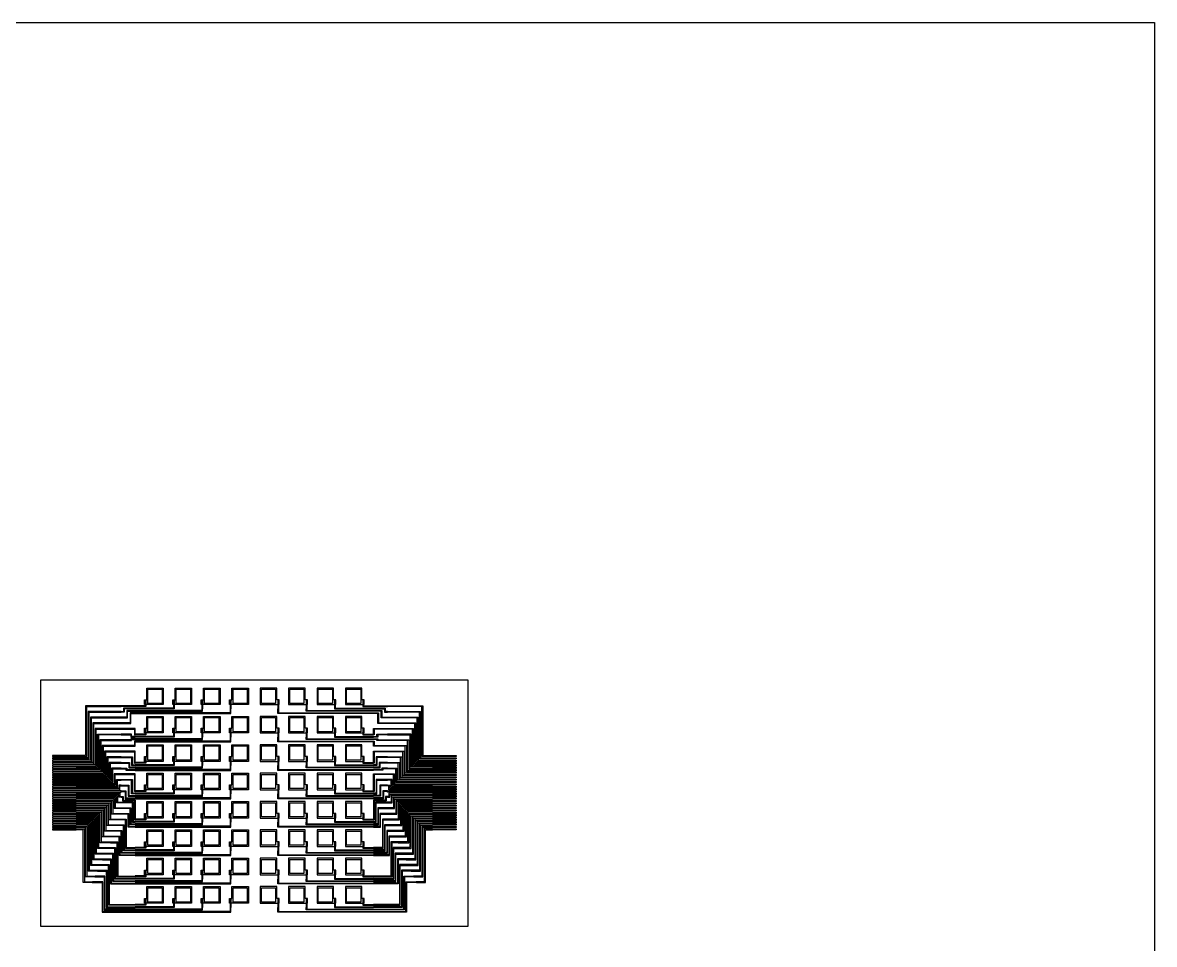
# Model space of a CAD drawing. Header units: millimetres. Extents: x -64 to 318, y -275 to 106.
# Drawn here: x 77.9 to 317.2, y -88.4 to 106.5 of the extents above; entities that cross this region are included whole.
import ezdxf

# ---------------------------------------------------------------- set-up
doc = ezdxf.new("R2010")
doc.units = ezdxf.units.MM
doc.header["$MEASUREMENT"] = 0

# ---------------------------------------------------------------- blocks, each defined once
blk = doc.blocks.new('*U6')
at = {"color": 4}
blk.add_lwpolyline([(-1.5, 1.5), (1.5, 1.5), (1.5, -1.5), (-1.5, -1.5)], close=True, dxfattribs=at)
blk = doc.blocks.new('*U7')
at = {"color": 0, "linetype": 'ByBlock', "lineweight": -2, "transparency": 16777216}
for p in [(0, 0), (6, 0), (12, 0), (18, 0), (24, 0), (30, 0), (36, 0), (42, 0), (0, -6), (6, -6), (12, -6), (18, -6), (24, -6), (30, -6), (36, -6), (42, -6), (0, -12), (6, -12), (12, -12), (18, -12), (24, -12), (30, -12), (36, -12), (42, -12), (0, -18), (6, -18), (12, -18), (18, -18), (24, -18), (30, -18), (36, -18), (42, -18), (0, -24), (6, -24), (12, -24), (18, -24), (24, -24), (30, -24), (36, -24), (42, -24), (0, -30), (6, -30), (12, -30), (18, -30), (24, -30), (30, -30), (36, -30), (42, -30), (0, -36), (6, -36), (12, -36), (18, -36), (24, -36), (30, -36), (36, -36), (42, -36), (0, -42), (6, -42), (12, -42), (18, -42), (24, -42), (30, -42), (36, -42), (42, -42)]:
    blk.add_blockref('*U6', p, dxfattribs=at)
blk = doc.blocks.new('*U8')
at = {"color": 3}
for p, q in [((-2, -1.75), (-2, -0.75)), ((-2, -0.75), (-1.5, -0.75)), ((-1.5, -1.75), (-2, -1.75)), ((-1.5, -0.75), (-1.5, -0.75))]:
    blk.add_line(p, q, dxfattribs=at)
blk.add_lwpolyline([(-1.5, -0.75), (-1.5, 1.75), (2, 1.75), (2, -1.75), (-1.5, -1.75)], dxfattribs=at)
blk = doc.blocks.new('*U9')
at = {"color": 0, "linetype": 'ByBlock', "lineweight": -2, "transparency": 16777216}
for p in [(0, 0), (6, 0), (12, 0), (18, 0), (0, -6), (6, -6), (12, -6), (18, -6), (0, -12), (6, -12), (12, -12), (18, -12), (0, -18), (6, -18), (12, -18), (18, -18), (0, -24), (6, -24), (12, -24), (18, -24), (0, -30), (6, -30), (12, -30), (18, -30), (0, -36), (6, -36), (12, -36), (18, -36), (0, -42), (6, -42), (12, -42), (18, -42)]:
    blk.add_blockref('*U8', p, dxfattribs=at)
blk = doc.blocks.new('*U10')
blk.add_lwpolyline([(-0.125, 2.5), (-0.125, -2.5), (0.125, -2.5), (0.125, 2.5)])
blk = doc.blocks.new('*U11')
at = {"color": 0, "linetype": 'ByBlock', "lineweight": -2, "transparency": 16777216}
for p in [(0, 0), (0.5, 0), (1, 0), (1.5, 0), (2, 0), (2.5, 0), (3, 0), (3.5, 0), (4, 0), (4.5, 0), (5, 0), (5.5, 0), (6, 0), (6.5, 0), (7, 0), (7.5, 0), (8, 0), (8.5, 0), (9, 0), (9.5, 0), (10, 0), (10.5, 0), (11, 0), (11.5, 0), (12, 0), (12.5, 0), (13, 0), (13.5, 0), (14, 0), (14.5, 0), (15, 0), (15.5, 0)]:
    blk.add_blockref('*U10', p, dxfattribs=at)
blk = doc.blocks.new('*U12')
for p, q in [((-8.03, 0.28), (-10.12, 0.28)), ((-7.88, 0.13), (-10.12, 0.13)), ((-8.03, 1.38), (-8.03, 0.28)), ((-8.03, 1.38), (-7.88, 1.38)), ((-8.03, 0.28), (-8.03, 0.28)), ((-7.88, 1.38), (-7.88, 0.13)), ((-2.03, 1.38), (-2.03, -0.22)), ((-2.03, 1.38), (-1.88, 1.38)), ((-2, 0.17), (-2, 0.17)), ((-1.88, 1.38), (-1.88, 0.13)), ((-1.88, 0.13), (-1.88, -0.37)), ((3.97, 1.38), (3.97, -0.22)), ((3.97, 1.38), (4.12, 1.38)), ((4, 0.17), (4, 0.17)), ((4.12, 1.38), (4.12, 0.13)), ((4.12, 0.13), (4.12, -0.37)), ((9.97, 1.38), (9.97, -0.22)), ((9.97, 1.38), (10.12, 1.38)), ((10, 0.17), (10, 0.17)), ((10.12, 1.38), (10.12, 0.13)), ((10.12, 0.13), (10.12, -0.37)), ((-2.03, -0.22), (-10.12, -0.22)), ((-1.88, -0.37), (-10.12, -0.37)), ((3.97, -0.72), (-10.12, -0.72)), ((-10.12, -0.88), (4.12, -0.88)), ((9.97, -1.22), (-10.12, -1.22)), ((-10.12, -1.38), (10.12, -1.38)), ((3.97, -0.22), (3.97, -0.72)), ((4.12, -0.88), (4.12, -0.37)), ((9.97, -0.22), (9.97, -0.72)), ((9.97, -0.72), (9.97, -1.22)), ((10.12, -0.88), (10.12, -0.37)), ((10.12, -1.38), (10.12, -0.88))]:
    blk.add_line(p, q)
blk = doc.blocks.new('*U13')
at = {"color": 0, "linetype": 'ByBlock', "lineweight": -2, "transparency": 16777216}
for p in [(0, 0), (0, -6), (0, -12), (0, -18), (0, -24), (0, -30), (0, -36), (0, -42)]:
    blk.add_blockref('*U12', p, dxfattribs=at)
blk = doc.blocks.new('*U14')
at = {"color": 3}
for p, q in [((-2, -1.75), (-2, -0.75)), ((-2, -0.75), (-1.5, -0.75)), ((-1.5, -1.75), (-2, -1.75)), ((-1.5, -0.75), (-1.5, -0.75))]:
    blk.add_line(p, q, dxfattribs=at)
blk.add_lwpolyline([(-1.5, -0.75), (-1.5, 1.75), (2, 1.75), (2, -1.75), (-1.5, -1.75)], dxfattribs=at)
blk = doc.blocks.new('*U15')
at = {"color": 0, "linetype": 'ByBlock', "lineweight": -2, "transparency": 16777216}
for p in [(0, 0), (6, 0), (12, 0), (18, 0), (0, -6), (6, -6), (12, -6), (18, -6), (0, -12), (6, -12), (12, -12), (18, -12), (0, -18), (6, -18), (12, -18), (18, -18), (0, -24), (6, -24), (12, -24), (18, -24), (0, -30), (6, -30), (12, -30), (18, -30), (0, -36), (6, -36), (12, -36), (18, -36), (0, -42), (6, -42), (12, -42), (18, -42)]:
    blk.add_blockref('*U14', p, dxfattribs=at)
blk = doc.blocks.new('*U16')
blk.add_lwpolyline([(-0.125, 2.5), (-0.125, -2.5), (0.125, -2.5), (0.125, 2.5)])
blk = doc.blocks.new('*U17')
at = {"color": 0, "linetype": 'ByBlock', "lineweight": -2, "transparency": 16777216}
for p in [(0, 0), (0.5, 0), (1, 0), (1.5, 0), (2, 0), (2.5, 0), (3, 0), (3.5, 0), (4, 0), (4.5, 0), (5, 0), (5.5, 0), (6, 0), (6.5, 0), (7, 0), (7.5, 0), (8, 0), (8.5, 0), (9, 0), (9.5, 0), (10, 0), (10.5, 0), (11, 0), (11.5, 0), (12, 0), (12.5, 0), (13, 0), (13.5, 0), (14, 0), (14.5, 0), (15, 0), (15.5, 0)]:
    blk.add_blockref('*U16', p, dxfattribs=at)
blk = doc.blocks.new('*U18')
for p, q in [((-8.03, 0.28), (-10.12, 0.28)), ((-7.88, 0.13), (-10.12, 0.13)), ((-8.03, 1.38), (-8.03, 0.28)), ((-8.03, 1.38), (-7.88, 1.38)), ((-8.03, 0.28), (-8.03, 0.28)), ((-7.88, 1.38), (-7.88, 0.13)), ((-2.03, 1.38), (-2.03, -0.22)), ((-2.03, 1.38), (-1.88, 1.38)), ((-2, 0.17), (-2, 0.17)), ((-1.88, 1.38), (-1.88, 0.13)), ((-1.88, 0.13), (-1.88, -0.37)), ((3.97, 1.38), (3.97, -0.22)), ((3.97, 1.38), (4.12, 1.38)), ((4, 0.17), (4, 0.17)), ((4.12, 1.38), (4.12, 0.13)), ((4.12, 0.13), (4.12, -0.37)), ((9.97, 1.38), (9.97, -0.22)), ((9.97, 1.38), (10.12, 1.38)), ((10, 0.17), (10, 0.17)), ((10.12, 1.38), (10.12, 0.13)), ((10.12, 0.13), (10.12, -0.37)), ((-2.03, -0.22), (-10.12, -0.22)), ((-1.88, -0.37), (-10.12, -0.37)), ((3.97, -0.72), (-10.12, -0.72)), ((-10.12, -0.88), (4.12, -0.88)), ((9.97, -1.22), (-10.12, -1.22)), ((-10.12, -1.38), (10.12, -1.38)), ((3.97, -0.22), (3.97, -0.72)), ((4.12, -0.88), (4.12, -0.37)), ((9.97, -0.22), (9.97, -0.72)), ((9.97, -0.72), (9.97, -1.22)), ((10.12, -0.88), (10.12, -0.37)), ((10.12, -1.38), (10.12, -0.88))]:
    blk.add_line(p, q)
blk = doc.blocks.new('*U19')
at = {"color": 0, "linetype": 'ByBlock', "lineweight": -2, "transparency": 16777216}
for p in [(0, 0), (0, -6), (0, -12), (0, -18), (0, -24), (0, -30), (0, -36), (0, -42)]:
    blk.add_blockref('*U18', p, dxfattribs=at)

msp = doc.modelspace()

# ---------------------------------------------------------------- linework, layer by layer
for p, q in [((101.73042, -37.98798), (98.75639, -37.98798)), ((101.73042, -38.13798), (98.75639, -38.13798)), ((152.0967, -37.98798), (155.07072, -37.98798)), ((152.0967, -38.13798), (155.07072, -38.13798)), ((98.75639, -39.18798), (99.22948, -39.18798)), ((99.37948, -39.33798), (98.75639, -39.33798)), ((99.98249, -40.38798), (98.75639, -40.38798)), ((98.75639, -40.53798), (100.13249, -40.53798)), ((99.22948, -38.48798), (99.22948, -39.18798)), ((101.73042, -38.48798), (99.22948, -38.48798)), ((99.37948, -38.63798), (99.37948, -39.33798)), ((101.73042, -38.63798), (99.37948, -38.63798)), ((99.98249, -38.98798), (99.98249, -40.38798)), ((101.73042, -38.98798), (99.98249, -38.98798)), ((100.13249, -40.53798), (100.13249, -39.13798)), ((100.13249, -39.13798), (101.73042, -39.13798)), ((100.6684, -39.48798), (100.6684, -41.58798)), ((101.73042, -39.48798), (100.6684, -39.48798)), ((100.8184, -41.73798), (100.8184, -39.63798)), ((100.8184, -39.63798), (101.73042, -39.63798)), ((152.0967, -38.48798), (154.59764, -38.48798)), ((152.0967, -38.63798), (154.44764, -38.63798)), ((152.0967, -38.98798), (153.84463, -38.98798)), ((153.69463, -39.13798), (152.0967, -39.13798)), ((152.0967, -39.48798), (153.15872, -39.48798)), ((153.00872, -39.63798), (152.0967, -39.63798)), ((153.00872, -41.73798), (153.00872, -39.63798)), ((153.15872, -39.48798), (153.15872, -41.58798)), ((153.69463, -40.53798), (153.69463, -39.13798)), ((155.07072, -40.53798), (153.69463, -40.53798)), ((153.84463, -38.98798), (153.84463, -40.38798)), ((153.84463, -40.38798), (155.07072, -40.38798)), ((154.44764, -38.63798), (154.44764, -39.33798)), ((154.44764, -39.33798), (155.07072, -39.33798)), ((154.59764, -38.48798), (154.59764, -39.18798)), ((155.07072, -39.18798), (154.59764, -39.18798)), ((100.6684, -41.58798), (98.75639, -41.58798)), ((98.75639, -41.73798), (100.8184, -41.73798)), ((101.73042, -42.78798), (98.75639, -42.78798)), ((98.75639, -42.93798), (101.58042, -42.93798)), ((101.58042, -42.93798), (101.58042, -44.13798)), ((101.73042, -43.98798), (101.73042, -42.78798)), ((152.0967, -43.98798), (152.0967, -42.78798)), ((152.0967, -42.78798), (155.07072, -42.78798)), ((155.07072, -42.93798), (152.2467, -42.93798)), ((152.2467, -42.93798), (152.2467, -44.13798)), ((155.07072, -41.73798), (153.00872, -41.73798)), ((153.15872, -41.58798), (155.07072, -41.58798)), ((100.98042, -43.98798), (98.75639, -43.98798)), ((98.75639, -44.13798), (100.83042, -44.13798)), ((100.83042, -45.18798), (98.75639, -45.18798)), ((98.75639, -45.33798), (100.98042, -45.33798)), ((100.83042, -44.13798), (100.83042, -44.63798)), ((100.83042, -44.63798), (101.73042, -44.63798)), ((101.73042, -44.98798), (100.83042, -44.98798)), ((100.83042, -44.98798), (100.83042, -45.18798)), ((100.98042, -44.48798), (100.98042, -43.98798)), ((101.73042, -44.48798), (100.98042, -44.48798)), ((100.98042, -45.33798), (100.98042, -45.13798)), ((100.98042, -45.13798), (101.73042, -45.13798)), ((101.58042, -44.13798), (101.73042, -44.13798)), ((152.2467, -44.13798), (152.0967, -44.13798)), ((152.0967, -44.48798), (152.8467, -44.48798)), ((152.9967, -44.63798), (152.0967, -44.63798)), ((152.0967, -44.98798), (152.9967, -44.98798)), ((152.8467, -45.13798), (152.0967, -45.13798)), ((152.8467, -44.48798), (152.8467, -43.98798)), ((152.8467, -43.98798), (155.07072, -43.98798)), ((152.8467, -45.33798), (152.8467, -45.13798)), ((155.07072, -45.33798), (152.8467, -45.33798)), ((155.07072, -44.13798), (152.9967, -44.13798)), ((152.9967, -44.13798), (152.9967, -44.63798)), ((152.9967, -44.98798), (152.9967, -45.18798)), ((152.9967, -45.18798), (155.07072, -45.18798)), ((101.58042, -46.38798), (98.75639, -46.38798)), ((98.75639, -46.53798), (101.73042, -46.53798)), ((101.73042, -47.58798), (98.75639, -47.58798)), ((98.75639, -47.73798), (101.58042, -47.73798)), ((101.73042, -45.48798), (101.58042, -45.48798)), ((101.58042, -45.48798), (101.58042, -46.38798)), ((101.58042, -47.73798), (101.58042, -50.13798)), ((101.73042, -46.53798), (101.73042, -45.63798)), ((101.73042, -49.98798), (101.73042, -47.58798)), ((152.0967, -45.48798), (152.2467, -45.48798)), ((152.0967, -46.53798), (152.0967, -45.63798)), ((155.07072, -46.53798), (152.0967, -46.53798)), ((152.0967, -49.98798), (152.0967, -47.58798)), ((152.0967, -47.58798), (155.07072, -47.58798)), ((152.2467, -45.48798), (152.2467, -46.38798)), ((152.2467, -46.38798), (155.07072, -46.38798)), ((155.07072, -47.73798), (152.2467, -47.73798)), ((152.2467, -47.73798), (152.2467, -50.13798)), ((98.75639, -48.78798), (101.13042, -48.78798)), ((98.75639, -48.93798), (100.98042, -48.93798)), ((98.75639, -49.98798), (100.53042, -49.98798)), ((98.75639, -50.13798), (100.38042, -50.13798)), ((100.38042, -50.13798), (100.38042, -51.13798)), ((100.53042, -49.98798), (100.53042, -50.98798)), ((100.98042, -48.93798), (100.98042, -50.63798)), ((101.13042, -48.78798), (101.13042, -50.48798)), ((101.58042, -50.13798), (101.73042, -50.13798)), ((152.2467, -50.13798), (152.0967, -50.13798)), ((155.07072, -48.78798), (152.6967, -48.78798)), ((152.6967, -48.78798), (152.6967, -50.48798)), ((155.07072, -48.93798), (152.8467, -48.93798)), ((152.8467, -48.93798), (152.8467, -50.63798)), ((155.07072, -49.98798), (153.2967, -49.98798)), ((153.2967, -49.98798), (153.2967, -50.98798)), ((155.07072, -50.13798), (153.4467, -50.13798)), ((153.4467, -50.13798), (153.4467, -51.13798)), ((98.75639, -51.18798), (99.93042, -51.18798)), ((98.75639, -51.33798), (99.78042, -51.33798)), ((101.73042, -52.38798), (98.75639, -52.38798)), ((98.75639, -52.53798), (101.58042, -52.53798)), ((99.78042, -51.33798), (99.78042, -51.63798)), ((99.78042, -51.63798), (101.73042, -51.63798)), ((99.93042, -51.18798), (99.93042, -51.48798)), ((99.93042, -51.48798), (101.73042, -51.48798)), ((100.38042, -51.13798), (101.73042, -51.13798)), ((100.53042, -50.98798), (101.73042, -50.98798)), ((100.98042, -50.63798), (101.73042, -50.63798)), ((101.13042, -50.48798), (101.73042, -50.48798)), ((101.58042, -52.53798), (101.58042, -56.13798)), ((101.73042, -55.98798), (101.73042, -52.38798)), ((152.6967, -50.48798), (152.0967, -50.48798)), ((152.8467, -50.63798), (152.0967, -50.63798)), ((153.2967, -50.98798), (152.0967, -50.98798)), ((153.4467, -51.13798), (152.0967, -51.13798)), ((153.8967, -51.48798), (152.0967, -51.48798)), ((154.0467, -51.63798), (152.0967, -51.63798)), ((152.0967, -55.98798), (152.0967, -52.38798)), ((152.0967, -52.38798), (155.07072, -52.38798)), ((155.07072, -52.53798), (152.2467, -52.53798)), ((152.2467, -52.53798), (152.2467, -56.13798)), ((155.07072, -51.18798), (153.8967, -51.18798)), ((153.8967, -51.18798), (153.8967, -51.48798)), ((155.07072, -51.33798), (154.0467, -51.33798)), ((154.0467, -51.33798), (154.0467, -51.63798)), ((98.75639, -53.58798), (101.13042, -53.58798)), ((100.98042, -53.73798), (98.75639, -53.73798)), ((98.75639, -54.78798), (100.38042, -54.78798)), ((98.75639, -54.93798), (100.23042, -54.93798)), ((100.23042, -54.93798), (100.23042, -57.13798)), ((100.38042, -54.78798), (100.38042, -56.98798)), ((100.98042, -56.63798), (100.98042, -53.73798)), ((101.13042, -53.58798), (101.13042, -56.48798)), ((155.07072, -53.58798), (152.6967, -53.58798)), ((152.6967, -53.58798), (152.6967, -56.48798)), ((152.8467, -56.63798), (152.8467, -53.73798)), ((152.8467, -53.73798), (155.07072, -53.73798)), ((155.07072, -54.78798), (153.4467, -54.78798)), ((153.4467, -54.78798), (153.4467, -56.98798)), ((155.07072, -54.93798), (153.5967, -54.93798)), ((153.5967, -54.93798), (153.5967, -57.13798)), ((98.75639, -55.98798), (89.25639, -55.98798)), ((98.75639, -55.98798), (99.78042, -55.98798)), ((98.75639, -56.13798), (99.63042, -56.13798)), ((98.75639, -57.18798), (99.18042, -57.18798)), ((98.75639, -57.33798), (99.03042, -57.33798)), ((99.03042, -57.33798), (99.03042, -58.10162)), ((99.18042, -57.18798), (99.18042, -57.95162)), ((99.63042, -56.13798), (99.63042, -57.63798)), ((99.78042, -55.98798), (99.78042, -57.48798)), ((100.23042, -57.13798), (101.73042, -57.13798)), ((100.38042, -56.98798), (101.73042, -56.98798)), ((101.73042, -56.63798), (100.98042, -56.63798)), ((101.13042, -56.48798), (101.73042, -56.48798)), ((101.58042, -56.13798), (101.73042, -56.13798)), ((152.2467, -56.13798), (152.0967, -56.13798)), ((152.6967, -56.48798), (152.0967, -56.48798)), ((152.0967, -56.63798), (152.8467, -56.63798)), ((153.4467, -56.98798), (152.0967, -56.98798)), ((153.5967, -57.13798), (152.0967, -57.13798)), ((155.07072, -55.98798), (154.0467, -55.98798)), ((154.0467, -55.98798), (154.0467, -57.48798)), ((155.07072, -56.13798), (154.1967, -56.13798)), ((154.1967, -56.13798), (154.1967, -57.63798)), ((155.07072, -57.18798), (154.6467, -57.18798)), ((154.6467, -57.18798), (154.6467, -57.95162)), ((155.07072, -57.33798), (154.7967, -57.33798)), ((154.7967, -57.33798), (154.7967, -58.10162)), ((155.07072, -55.98798), (164.57072, -55.98798)), ((98.75639, -58.38798), (101.28042, -58.38798)), ((101.13042, -58.53798), (98.75639, -58.53798)), ((100.68042, -59.73798), (98.75639, -59.73798)), ((98.90639, -59.58798), (100.83042, -59.58798)), ((99.03042, -58.10162), (101.58042, -58.10162)), ((99.18042, -57.95162), (101.73042, -57.95162)), ((99.63042, -57.63798), (101.73042, -57.63798)), ((99.78042, -57.48798), (101.73042, -57.48798)), ((100.68042, -63.13798), (100.68042, -59.73798)), ((100.83042, -59.58798), (100.83042, -62.98798)), ((101.13042, -62.63798), (101.13042, -58.53798)), ((101.28042, -58.38798), (101.28042, -62.48798)), ((101.58042, -58.10162), (101.58042, -62.13798)), ((101.73042, -57.95162), (101.73042, -61.98798)), ((154.0467, -57.48798), (152.0967, -57.48798)), ((154.1967, -57.63798), (152.0967, -57.63798)), ((154.6467, -57.95162), (152.0967, -57.95162)), ((152.0967, -57.95162), (152.0967, -61.98798)), ((154.7967, -58.10162), (152.2467, -58.10162)), ((152.2467, -58.10162), (152.2467, -62.13798)), ((155.07072, -58.38798), (152.5467, -58.38798)), ((152.5467, -58.38798), (152.5467, -62.48798)), ((152.6967, -62.63798), (152.6967, -58.53798)), ((152.6967, -58.53798), (155.07072, -58.53798)), ((154.92072, -59.58798), (152.9967, -59.58798)), ((152.9967, -59.58798), (152.9967, -62.98798)), ((153.1467, -63.13798), (153.1467, -59.73798)), ((153.1467, -59.73798), (155.07072, -59.73798)), ((98.75639, -60.78798), (100.38042, -60.78798)), ((100.23042, -60.93798), (98.75639, -60.93798)), ((98.75639, -61.98798), (99.82784, -61.98798)), ((99.67784, -62.13798), (98.75639, -62.13798)), ((99.67784, -68.13798), (99.67784, -62.13798)), ((99.82784, -61.98798), (99.82784, -67.98798)), ((100.23042, -63.63798), (100.23042, -60.93798)), ((100.38042, -60.78798), (100.38042, -63.48798)), ((101.58042, -62.13798), (101.73042, -62.13798)), ((152.2467, -62.13798), (152.0967, -62.13798)), ((155.07072, -60.78798), (153.4467, -60.78798)), ((153.4467, -60.78798), (153.4467, -63.48798)), ((153.5967, -63.63798), (153.5967, -60.93798)), ((153.5967, -60.93798), (155.07072, -60.93798)), ((155.07072, -61.98798), (153.99928, -61.98798)), ((153.99928, -61.98798), (153.99928, -67.98798)), ((154.14928, -68.13798), (154.14928, -62.13798)), ((154.14928, -62.13798), (155.07072, -62.13798)), ((98.77784, -64.53798), (97.59097, -64.53798)), ((97.65953, -64.38798), (98.92784, -64.38798)), ((99.22784, -63.33798), (98.13941, -63.33798)), ((98.20796, -63.18798), (99.37784, -63.18798)), ((98.77784, -69.13798), (98.77784, -64.53798)), ((98.92784, -64.38798), (98.92784, -68.98798)), ((99.22784, -68.63798), (99.22784, -63.33798)), ((99.37784, -63.18798), (99.37784, -68.48798)), ((101.73042, -63.63798), (100.23042, -63.63798)), ((100.38042, -63.48798), (101.73042, -63.48798)), ((101.73042, -63.13798), (100.68042, -63.13798)), ((100.83042, -62.98798), (101.73042, -62.98798)), ((101.73042, -62.63798), (101.13042, -62.63798)), ((101.28042, -62.48798), (101.73042, -62.48798)), ((152.5467, -62.48798), (152.0967, -62.48798)), ((152.0967, -62.63798), (152.6967, -62.63798)), ((152.9967, -62.98798), (152.0967, -62.98798)), ((152.0967, -63.13798), (153.1467, -63.13798)), ((153.4467, -63.48798), (152.0967, -63.48798)), ((152.0967, -63.63798), (153.5967, -63.63798)), ((155.61915, -63.18798), (154.44928, -63.18798)), ((154.44928, -63.18798), (154.44928, -68.48798)), ((154.59928, -68.63798), (154.59928, -63.33798)), ((154.59928, -63.33798), (155.68771, -63.33798)), ((156.16759, -64.38798), (154.89928, -64.38798)), ((154.89928, -64.38798), (154.89928, -68.98798)), ((155.04928, -69.13798), (155.04928, -64.53798)), ((155.04928, -64.53798), (156.23614, -64.53798)), ((96.49411, -66.93798), (97.87784, -66.93798)), ((96.56266, -66.78798), (98.02784, -66.78798)), ((98.32784, -65.73798), (97.04254, -65.73798)), ((97.11109, -65.58798), (98.47784, -65.58798)), ((97.87784, -66.93798), (97.87784, -74.13798)), ((98.02784, -66.78798), (98.02784, -73.98798)), ((98.32784, -69.63798), (98.32784, -65.73798)), ((98.47784, -65.58798), (98.47784, -69.48798)), ((156.71602, -65.58798), (155.34928, -65.58798)), ((155.34928, -65.58798), (155.34928, -69.48798)), ((155.49928, -69.63798), (155.49928, -65.73798)), ((155.49928, -65.73798), (156.78458, -65.73798)), ((157.26446, -66.78798), (155.79928, -66.78798)), ((155.79928, -66.78798), (155.79928, -73.98798)), ((157.33301, -66.93798), (155.94928, -66.93798)), ((155.94928, -66.93798), (155.94928, -74.13798)), ((96.97784, -69.33798), (95.39724, -69.33798)), ((95.46579, -69.18798), (97.12784, -69.18798)), ((97.42784, -68.13798), (95.94567, -68.13798)), ((96.01423, -67.98798), (97.57784, -67.98798)), ((96.97784, -75.13798), (96.97784, -69.33798)), ((97.12784, -69.18798), (97.12784, -74.98798)), ((97.42784, -74.63798), (97.42784, -68.13798)), ((97.57784, -67.98798), (97.57784, -74.48798)), ((101.73042, -69.13798), (98.77784, -69.13798)), ((98.92784, -68.98798), (101.73042, -68.98798)), ((101.73042, -68.63798), (99.22784, -68.63798)), ((99.37784, -68.48798), (101.73042, -68.48798)), ((101.73042, -68.13798), (99.67784, -68.13798)), ((99.82784, -67.98798), (101.73042, -67.98798)), ((153.99928, -67.98798), (152.0967, -67.98798)), ((152.0967, -68.13798), (154.14928, -68.13798)), ((154.44928, -68.48798), (152.0967, -68.48798)), ((152.0967, -68.63798), (154.59928, -68.63798)), ((154.89928, -68.98798), (152.0967, -68.98798)), ((152.0967, -69.13798), (155.04928, -69.13798)), ((157.81289, -67.98798), (156.24928, -67.98798)), ((156.24928, -67.98798), (156.24928, -74.48798)), ((156.39928, -74.63798), (156.39928, -68.13798)), ((156.39928, -68.13798), (157.88144, -68.13798)), ((158.36132, -69.18798), (156.69928, -69.18798)), ((156.69928, -69.18798), (156.69928, -74.98798)), ((156.84928, -75.13798), (156.84928, -69.33798)), ((156.84928, -69.33798), (158.42988, -69.33798)), ((96.07784, -71.73798), (94.30037, -71.73798)), ((94.36893, -71.58798), (96.22784, -71.58798)), ((94.84881, -70.53798), (96.52784, -70.53798)), ((94.91736, -70.38798), (96.67784, -70.38798)), ((96.07784, -80.13798), (96.07784, -71.73798)), ((96.22784, -71.58798), (96.22784, -79.98798)), ((96.52784, -70.53798), (96.52784, -75.63798)), ((96.67784, -70.38798), (96.67784, -75.48798)), ((101.73042, -69.63798), (98.32784, -69.63798)), ((98.47784, -69.48798), (101.73042, -69.48798)), ((155.34928, -69.48798), (152.0967, -69.48798)), ((152.0967, -69.63798), (155.49928, -69.63798)), ((158.90976, -70.38798), (157.14928, -70.38798)), ((157.14928, -70.38798), (157.14928, -75.48798)), ((158.97831, -70.53798), (157.29928, -70.53798)), ((157.29928, -70.53798), (157.29928, -75.63798)), ((159.45819, -71.58798), (157.59928, -71.58798)), ((157.59928, -71.58798), (157.59928, -79.98798)), ((157.74928, -80.13798), (157.74928, -71.73798)), ((157.74928, -71.73798), (159.52674, -71.73798)), ((93.20351, -74.13798), (95.17784, -74.13798)), ((95.32784, -73.98798), (93.27206, -73.98798)), ((93.75194, -72.93798), (95.62784, -72.93798)), ((93.82049, -72.78798), (95.77784, -72.78798)), ((95.17784, -74.13798), (95.17784, -81.13798)), ((95.32784, -80.98798), (95.32784, -73.98798)), ((95.62784, -72.93798), (95.62784, -80.63798)), ((95.77784, -72.78798), (95.77784, -80.48798)), ((97.87784, -74.13798), (101.73042, -74.13798)), ((98.02784, -73.98798), (101.73042, -73.98798)), ((155.79928, -73.98798), (152.0967, -73.98798)), ((155.94928, -74.13798), (152.0967, -74.13798)), ((160.00662, -72.78798), (158.04928, -72.78798)), ((158.04928, -72.78798), (158.04928, -80.48798)), ((160.07518, -72.93798), (158.19928, -72.93798)), ((158.19928, -72.93798), (158.19928, -80.63798)), ((158.49928, -80.98798), (158.49928, -73.98798)), ((158.49928, -73.98798), (160.55506, -73.98798)), ((160.62361, -74.13798), (158.64928, -74.13798)), ((158.64928, -74.13798), (158.64928, -81.13798)), ((92.65507, -75.33798), (94.72784, -75.33798)), ((94.87784, -75.18798), (92.72363, -75.18798)), ((94.72784, -75.33798), (94.72784, -81.63798)), ((94.87784, -81.48798), (94.87784, -75.18798)), ((96.52784, -75.63798), (101.73042, -75.63798)), ((96.67784, -75.48798), (101.73042, -75.48798)), ((101.73042, -75.13798), (96.97784, -75.13798)), ((97.12784, -74.98798), (101.73042, -74.98798)), ((101.73042, -74.63798), (97.42784, -74.63798)), ((97.57784, -74.48798), (101.73042, -74.48798)), ((156.24928, -74.48798), (152.0967, -74.48798)), ((152.0967, -74.63798), (156.39928, -74.63798)), ((156.69928, -74.98798), (152.0967, -74.98798)), ((152.0967, -75.13798), (156.84928, -75.13798)), ((157.14928, -75.48798), (152.0967, -75.48798)), ((157.29928, -75.63798), (152.0967, -75.63798)), ((158.94928, -81.48798), (158.94928, -75.18798)), ((158.94928, -75.18798), (161.10349, -75.18798)), ((161.17204, -75.33798), (159.09928, -75.33798)), ((159.09928, -75.33798), (159.09928, -81.63798)), ((95.17784, -81.13798), (101.73042, -81.13798)), ((101.73042, -80.98798), (95.32784, -80.98798)), ((95.62784, -80.63798), (101.73042, -80.63798)), ((95.77784, -80.48798), (101.73042, -80.48798)), ((101.73042, -80.13798), (96.07784, -80.13798)), ((96.22784, -79.98798), (101.73042, -79.98798)), ((157.59928, -79.98798), (152.0967, -79.98798)), ((152.0967, -80.13798), (157.74928, -80.13798)), ((158.04928, -80.48798), (152.0967, -80.48798)), ((158.19928, -80.63798), (152.0967, -80.63798)), ((152.0967, -80.98798), (158.49928, -80.98798)), ((158.64928, -81.13798), (152.0967, -81.13798)), ((94.72784, -81.63798), (101.73042, -81.63798)), ((101.73042, -81.48798), (94.87784, -81.48798)), ((152.0967, -81.48798), (158.94928, -81.48798)), ((159.09928, -81.63798), (152.0967, -81.63798))]:
    msp.add_line(p, q)
at = {"color": 1}
msp.add_lwpolyline([(-63.8228, 106.49308), (317.1772, 106.49308), (317.1772, -274.50692), (-63.8228, -274.50692)], close=True, dxfattribs=at)
at = {"color": 4}
msp.add_lwpolyline([(81.75639, -32.48798), (172.07072, -32.48798), (172.07072, -84.63798), (81.75639, -84.63798)], close=True, dxfattribs=at)
for points in [[(98.75639, -37.98798), (91.25639, -37.98798), (91.25639, -48.48798), (89.25639, -48.48798)], [(89.25639, -48.73798), (91.50643, -48.73798), (91.50643, -38.13798), (98.75639, -38.13798)], [(155.07072, -37.98798), (162.57072, -37.98798), (162.57072, -48.48798), (164.57072, -48.48798)], [(164.57072, -48.73798), (162.32068, -48.73798), (162.32068, -38.13798), (155.07072, -38.13798)], [(98.75639, -39.18798), (91.75639, -39.18798), (91.75639, -48.98798), (89.25639, -48.98798)], [(89.25639, -49.23798), (92.00643, -49.23798), (92.00643, -39.33798), (98.75639, -39.33798)], [(98.75639, -40.38798), (92.25639, -40.38798), (92.25639, -49.48798), (89.25639, -49.48798)], [(89.25639, -49.73798), (92.50643, -49.73798), (92.50643, -40.53798), (98.75639, -40.53798)], [(155.07072, -39.18798), (162.07072, -39.18798), (162.07072, -48.98798), (164.57072, -48.98798)], [(164.57072, -49.23798), (161.82068, -49.23798), (161.82068, -39.33798), (155.07072, -39.33798)], [(155.07072, -40.38798), (161.57072, -40.38798), (161.57072, -49.48798), (164.57072, -49.48798)], [(164.57072, -49.73798), (161.32068, -49.73798), (161.32068, -40.53798), (155.07072, -40.53798)], [(98.75639, -41.58798), (92.75639, -41.58798), (92.75639, -49.98798), (89.25639, -49.98798)], [(89.25639, -50.23798), (93.00643, -50.23798), (93.00643, -41.73798), (98.75639, -41.73798)], [(98.75639, -42.78798), (93.25639, -42.78798), (93.25639, -50.48798), (89.25639, -50.48798)], [(89.25639, -50.73798), (93.50643, -50.73798), (93.50643, -42.93798), (98.75639, -42.93798)], [(155.07072, -41.58798), (161.07072, -41.58798), (161.07072, -49.98798), (164.57072, -49.98798)], [(164.57072, -50.23798), (160.82068, -50.23798), (160.82068, -41.73798), (155.07072, -41.73798)], [(155.07072, -42.78798), (160.57072, -42.78798), (160.57072, -50.48798), (164.57072, -50.48798)], [(164.57072, -50.73798), (160.32068, -50.73798), (160.32068, -42.93798), (155.07072, -42.93798)], [(89.25639, -50.98798), (93.75643, -50.98798), (93.75643, -43.98798), (98.75639, -43.98798)], [(98.75639, -44.13798), (94.00639, -44.13798), (94.00639, -51.23798), (89.25639, -51.23798)], [(98.75639, -45.18798), (94.25639, -45.18798), (94.25639, -51.48798), (89.25639, -51.48798)], [(89.25639, -51.73798), (94.50643, -51.73798), (94.50643, -45.33798), (98.75639, -45.33798)], [(164.57072, -50.98798), (160.07068, -50.98798), (160.07068, -43.98798), (155.07072, -43.98798)], [(155.07072, -44.13798), (159.82072, -44.13798), (159.82072, -51.23798), (164.57072, -51.23798)], [(155.07072, -45.18798), (159.57072, -45.18798), (159.57072, -51.48798), (164.57072, -51.48798)], [(164.57072, -51.73798), (159.32068, -51.73798), (159.32068, -45.33798), (155.07072, -45.33798)], [(98.75639, -46.38798), (94.75639, -46.38798), (94.75639, -51.98798), (89.25639, -51.98798)], [(89.25639, -52.23798), (95.00643, -52.23798), (95.00643, -46.53798), (98.75639, -46.53798)], [(98.75639, -47.58798), (95.25639, -47.58798), (95.25639, -52.48798), (89.25639, -52.48798)], [(89.25639, -52.73798), (95.50643, -52.73798), (95.50643, -47.73798), (98.75639, -47.73798)], [(155.07072, -46.38798), (159.07072, -46.38798), (159.07072, -51.98798), (164.57072, -51.98798)], [(164.57072, -52.23798), (158.82068, -52.23798), (158.82068, -46.53798), (155.07072, -46.53798)], [(155.07072, -47.58798), (158.57072, -47.58798), (158.57072, -52.48798), (164.57072, -52.48798)], [(164.57072, -52.73798), (158.32068, -52.73798), (158.32068, -47.73798), (155.07072, -47.73798)], [(98.75639, -48.78798), (95.75639, -48.78798), (95.75639, -52.98798), (89.25639, -52.98798)], [(89.25639, -53.23798), (96.00643, -53.23798), (96.00643, -48.93798), (98.75639, -48.93798)], [(98.75639, -49.98798), (96.25639, -49.98798), (96.25639, -53.48798), (89.25639, -53.48798)], [(89.25639, -53.73798), (96.50643, -53.73798), (96.50643, -50.13798), (98.75639, -50.13798)], [(155.07072, -48.78798), (158.07072, -48.78798), (158.07072, -52.98798), (164.57072, -52.98798)], [(164.57072, -53.23798), (157.82068, -53.23798), (157.82068, -48.93798), (155.07072, -48.93798)], [(155.07072, -49.98798), (157.57072, -49.98798), (157.57072, -53.48798), (164.57072, -53.48798)], [(164.57072, -53.73798), (157.32068, -53.73798), (157.32068, -50.13798), (155.07072, -50.13798)], [(98.75639, -51.18798), (96.75639, -51.18798), (96.75639, -53.98798), (89.25639, -53.98798)], [(89.25639, -54.23798), (97.00643, -54.23798), (97.00643, -51.33798), (98.75639, -51.33798)], [(98.75639, -52.38798), (97.25639, -52.38798), (97.25639, -54.48798), (89.25639, -54.48798)], [(89.25639, -54.73798), (97.50643, -54.73798), (97.50643, -52.53798), (98.75639, -52.53798)], [(155.07072, -51.18798), (157.07072, -51.18798), (157.07072, -53.98798), (164.57072, -53.98798)], [(164.57072, -54.23798), (156.82068, -54.23798), (156.82068, -51.33798), (155.07072, -51.33798)], [(155.07072, -52.38798), (156.57072, -52.38798), (156.57072, -54.48798), (164.57072, -54.48798)], [(164.57072, -54.73798), (156.32068, -54.73798), (156.32068, -52.53798), (155.07072, -52.53798)], [(89.25639, -54.98798), (97.75643, -54.98798), (97.75643, -53.58798), (98.75639, -53.58798)], [(89.25639, -55.23798), (98.00643, -55.23798), (98.00643, -53.73798), (98.75639, -53.73798)], [(98.75639, -54.78798), (98.25639, -54.78798), (98.25639, -55.48798), (89.25639, -55.48798)], [(89.25639, -55.73798), (98.50639, -55.73798), (98.50639, -54.93798), (98.75639, -54.93798)], [(164.57072, -54.98798), (156.07068, -54.98798), (156.07068, -53.58798), (155.07072, -53.58798)], [(164.57072, -55.23798), (155.82068, -55.23798), (155.82068, -53.73798), (155.07072, -53.73798)], [(155.07072, -54.78798), (155.57072, -54.78798), (155.57072, -55.48798), (164.57072, -55.48798)], [(164.57072, -55.73798), (155.32072, -55.73798), (155.32072, -54.93798), (155.07072, -54.93798)], [(89.25639, -56.23798), (98.75639, -56.23798), (98.75639, -56.13798)], [(89.25639, -56.48798), (98.50639, -56.48798), (98.50639, -57.18798), (98.75639, -57.18798)], [(98.75639, -57.33798), (98.25639, -57.33798), (98.25639, -56.73798), (89.25639, -56.73798)], [(89.25639, -56.98798), (98.00643, -56.98798), (98.00643, -58.38798), (98.75639, -58.38798)], [(98.75639, -58.53798), (97.75639, -58.53798), (97.75639, -57.23798), (89.25639, -57.23798)], [(164.57072, -56.23798), (155.07072, -56.23798), (155.07072, -56.13798)], [(164.57072, -56.48798), (155.32072, -56.48798), (155.32072, -57.18798), (155.07072, -57.18798)], [(155.07072, -57.33798), (155.57072, -57.33798), (155.57072, -56.73798), (164.57072, -56.73798)], [(164.57072, -56.98798), (155.82068, -56.98798), (155.82068, -58.38798), (155.07072, -58.38798)], [(155.07072, -58.53798), (156.07072, -58.53798), (156.07072, -57.23798), (164.57072, -57.23798)], [(89.25639, -57.48798), (97.50643, -57.48798), (97.50643, -59.58798), (98.90639, -59.58798)], [(98.75639, -59.73798), (97.25639, -59.73798), (97.25639, -57.73798), (89.25639, -57.73798)], [(89.25639, -57.98798), (97.00643, -57.98798), (97.00643, -60.78798), (98.75639, -60.78798)], [(98.75639, -60.93798), (96.75639, -60.93798), (96.75639, -58.23798), (89.25639, -58.23798)], [(89.25639, -58.48798), (96.50643, -58.48798), (96.50643, -61.98798), (98.75639, -61.98798)], [(98.75639, -62.13798), (96.25639, -62.13798), (96.25639, -58.73798), (89.25639, -58.73798)], [(89.25639, -58.98798), (96.00643, -58.98798), (96.00643, -63.18798), (98.20796, -63.18798)], [(98.13941, -63.33798), (95.75639, -63.33798), (95.75639, -59.23798), (89.25639, -59.23798)], [(89.25639, -59.48798), (95.50643, -59.48798), (95.50643, -64.38798), (97.65953, -64.38798)], [(97.59097, -64.53798), (95.25639, -64.53798), (95.25639, -59.73798), (89.25639, -59.73798)], [(164.57072, -57.48798), (156.32068, -57.48798), (156.32068, -59.58798), (154.92072, -59.58798)], [(155.07072, -59.73798), (156.57072, -59.73798), (156.57072, -57.73798), (164.57072, -57.73798)], [(164.57072, -57.98798), (156.82068, -57.98798), (156.82068, -60.78798), (155.07072, -60.78798)], [(155.07072, -60.93798), (157.07072, -60.93798), (157.07072, -58.23798), (164.57072, -58.23798)], [(164.57072, -58.48798), (157.32068, -58.48798), (157.32068, -61.98798), (155.07072, -61.98798)], [(155.07072, -62.13798), (157.57072, -62.13798), (157.57072, -58.73798), (164.57072, -58.73798)], [(164.57072, -58.98798), (157.82068, -58.98798), (157.82068, -63.18798), (155.61915, -63.18798)], [(155.68771, -63.33798), (158.07072, -63.33798), (158.07072, -59.23798), (164.57072, -59.23798)], [(164.57072, -59.48798), (158.32068, -59.48798), (158.32068, -64.38798), (156.16759, -64.38798)], [(156.23614, -64.53798), (158.57072, -64.53798), (158.57072, -59.73798), (164.57072, -59.73798)], [(89.25639, -59.98798), (95.00643, -59.98798), (95.00643, -65.58798), (97.11109, -65.58798)], [(97.04254, -65.73798), (94.75639, -65.73798), (94.75639, -60.23798), (89.25639, -60.23798)], [(89.25639, -60.48798), (94.50643, -60.48798), (94.50643, -66.78798), (96.56266, -66.78798)], [(96.49411, -66.93798), (94.25639, -66.93798), (94.25639, -60.73798), (89.25639, -60.73798)], [(89.25639, -60.98798), (94.00643, -60.98798), (94.00643, -67.98798), (96.01423, -67.98798)], [(95.94567, -68.13798), (93.75639, -68.13798), (93.75639, -61.23798), (89.25639, -61.23798)], [(89.25639, -61.48798), (93.50643, -61.48798), (93.50643, -69.18798), (95.46579, -69.18798)], [(95.39724, -69.33798), (93.25639, -69.33798), (93.25639, -61.73798), (89.25639, -61.73798)], [(89.25639, -61.98798), (93.00643, -61.98798), (93.00643, -70.38798), (94.91736, -70.38798)], [(164.57072, -59.98798), (158.82068, -59.98798), (158.82068, -65.58798), (156.71602, -65.58798)], [(156.78458, -65.73798), (159.07072, -65.73798), (159.07072, -60.23798), (164.57072, -60.23798)], [(164.57072, -60.48798), (159.32068, -60.48798), (159.32068, -66.78798), (157.26446, -66.78798)], [(157.33301, -66.93798), (159.57072, -66.93798), (159.57072, -60.73798), (164.57072, -60.73798)], [(164.57072, -60.98798), (159.82068, -60.98798), (159.82068, -67.98798), (157.81289, -67.98798)], [(157.88144, -68.13798), (160.07072, -68.13798), (160.07072, -61.23798), (164.57072, -61.23798)], [(164.57072, -61.48798), (160.32068, -61.48798), (160.32068, -69.18798), (158.36132, -69.18798)], [(158.42988, -69.33798), (160.57072, -69.33798), (160.57072, -61.73798), (164.57072, -61.73798)], [(164.57072, -61.98798), (160.82068, -61.98798), (160.82068, -70.38798), (158.90976, -70.38798)], [(94.84881, -70.53798), (92.75639, -70.53798), (92.75639, -62.23798), (89.25639, -62.23798)], [(89.25639, -62.48798), (92.50643, -62.48798), (92.50643, -71.58798), (94.36893, -71.58798)], [(94.30037, -71.73798), (92.25639, -71.73798), (92.25639, -62.73798), (89.25639, -62.73798)], [(89.25639, -62.98798), (92.00643, -62.98798), (92.00643, -72.78798), (93.82049, -72.78798)], [(93.75194, -72.93798), (91.75639, -72.93798), (91.75639, -63.23798), (89.25639, -63.23798)], [(89.25639, -63.48798), (91.50643, -63.48798), (91.50643, -73.98798), (93.27206, -73.98798)], [(93.20351, -74.13798), (91.25639, -74.13798), (91.25639, -63.73798), (89.25639, -63.73798)], [(89.25639, -63.98798), (91.00643, -63.98798), (91.00643, -75.18798), (92.72363, -75.18798)], [(92.65507, -75.33798), (90.75639, -75.33798), (90.75639, -64.23798), (89.25639, -64.23798)], [(158.97831, -70.53798), (161.07072, -70.53798), (161.07072, -62.23798), (164.57072, -62.23798)], [(164.57072, -62.48798), (161.32068, -62.48798), (161.32068, -71.58798), (159.45819, -71.58798)], [(159.52674, -71.73798), (161.57072, -71.73798), (161.57072, -62.73798), (164.57072, -62.73798)], [(164.57072, -62.98798), (161.82068, -62.98798), (161.82068, -72.78798), (160.00662, -72.78798)], [(160.07518, -72.93798), (162.07072, -72.93798), (162.07072, -63.23798), (164.57072, -63.23798)], [(164.57072, -63.48798), (162.32068, -63.48798), (162.32068, -73.98798), (160.55506, -73.98798)], [(160.62361, -74.13798), (162.57072, -74.13798), (162.57072, -63.73798), (164.57072, -63.73798)], [(164.57072, -63.98798), (162.82068, -63.98798), (162.82068, -75.18798), (161.10349, -75.18798)], [(161.17204, -75.33798), (163.07072, -75.33798), (163.07072, -64.23798), (164.57072, -64.23798)]]:
    msp.add_lwpolyline(points)

# ---------------------------------------------------------------- block references
for name, p in [('*U9', (105.66356, -35.98798)), ('*U7', (105.91356, -35.98798)), ('*U13', (111.84699, -38.26298))]:
    msp.add_blockref(name, p)
at = {"xscale": -1}
for name, p in [('*U15', (148.16356, -35.98798)), ('*U19', (141.98013, -38.26298))]:
    msp.add_blockref(name, p, dxfattribs=at)
at = {"rotation": 270}
msp.add_blockref('*U11', (86.75639, -48.61298), dxfattribs=at)
at = {"xscale": -1, "rotation": 90}
msp.add_blockref('*U17', (167.07072, -48.61298), dxfattribs=at)

doc.saveas('drawing.dxf')
